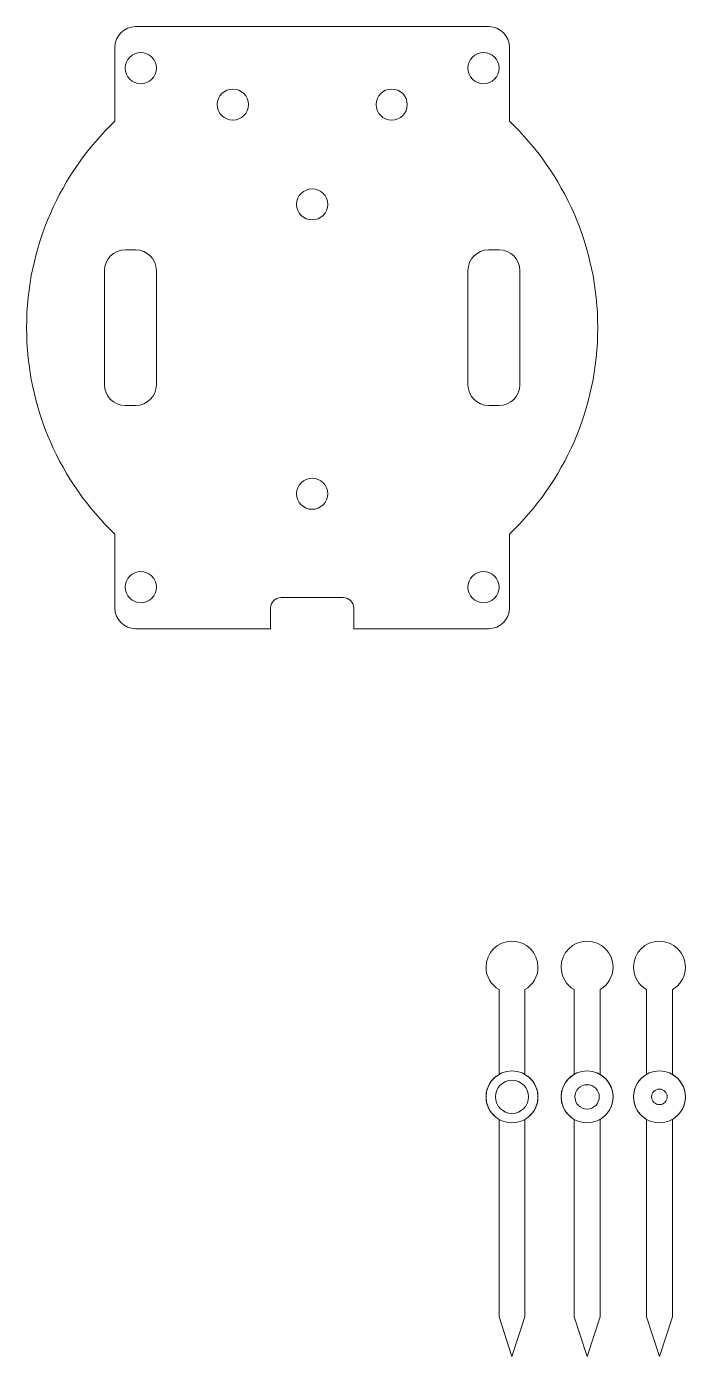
# Model space of a CAD drawing. Header units: millimetres. Extents: x -129 to 122, y -58 to 76.
# Drawn here: x -129.3 to -65.9, y -53.1 to 75 of the extents above; entities that cross this region are included whole.
import ezdxf

# ---------------------------------------------------------------- set-up
doc = ezdxf.new("R2010")
doc.units = ezdxf.units.MM
doc.header["$MEASUREMENT"] = 0
doc.layers.add('Layer 1', color=7, linetype='Continuous')

msp = doc.modelspace()

# ---------------------------------------------------------------- linework, layer by layer
at = {"layer": 'Layer 1', "lineweight": 9}
for centre in [(-118.315, 71.0213), (-85.315, 71.0213), (-109.449, 67.5026), (-94.156, 67.5026), (-101.815, 57.8983), (-101.815, 30.0213), (-118.315, 21.0213), (-85.315, 21.0213)]:
    msp.add_ellipse(centre, major_axis=(0, 1.5), ratio=1, dxfattribs=at)
for points, knots in [([(-82.815, 73.0213), (-82.815, 73.0213), (-82.815, 65.9023), (-82.815, 65.9023), (-82.815, 65.9023), (-77.5774, 60.8953), (-74.315, 53.8393), (-74.315, 46.0213), (-74.315, 46.0213), (-74.315, 38.2033), (-77.5774, 31.1473), (-82.815, 26.1403), (-82.815, 26.1403), (-82.815, 26.1403), (-82.815, 19.0213), (-82.815, 19.0213), (-82.815, 19.0213), (-82.815, 17.9213), (-83.715, 17.0213), (-84.815, 17.0213), (-84.815, 17.0213), (-84.815, 17.0213), (-97.815, 17.0213), (-97.815, 17.0213), (-97.815, 17.0213), (-97.815, 17.0213), (-97.815, 19.0213), (-97.815, 19.0213), (-97.815, 19.0213), (-97.815, 19.5713), (-98.265, 20.0213), (-98.815, 20.0213), (-98.815, 20.0213), (-98.815, 20.0213), (-104.815, 20.0213), (-104.815, 20.0213), (-104.815, 20.0213), (-105.365, 20.0213), (-105.815, 19.5713), (-105.815, 19.0213), (-105.815, 19.0213), (-105.815, 19.0213), (-105.815, 17.0213), (-105.815, 17.0213), (-105.815, 17.0213), (-105.815, 17.0213), (-118.815, 17.0213), (-118.815, 17.0213), (-118.815, 17.0213), (-119.915, 17.0213), (-120.815, 17.9213), (-120.815, 19.0213), (-120.815, 19.0213), (-120.815, 19.0213), (-120.815, 26.1403), (-120.815, 26.1403), (-120.815, 26.1403), (-126.0526, 31.1473), (-129.315, 38.2033), (-129.315, 46.0213), (-129.315, 46.0213), (-129.315, 53.8393), (-126.0526, 60.8953), (-120.815, 65.9023), (-120.815, 65.9023), (-120.815, 65.9023), (-120.815, 73.0213), (-120.815, 73.0213), (-120.815, 73.0213), (-120.815, 74.1213), (-119.915, 75.0213), (-118.815, 75.0213), (-118.815, 75.0213), (-118.815, 75.0213), (-84.815, 75.0213), (-84.815, 75.0213), (-84.815, 75.0213), (-83.715, 75.0213), (-82.815, 74.1213), (-82.815, 73.0213)], [0, 0, 0, 0, 0.04761905, 0.04761905, 0.04761905, 0.04761905, 0.0952381, 0.0952381, 0.0952381, 0.0952381, 0.14285714, 0.14285714, 0.14285714, 0.14285714, 0.19047619, 0.19047619, 0.19047619, 0.19047619, 0.23809524, 0.23809524, 0.23809524, 0.23809524, 0.28571429, 0.28571429, 0.28571429, 0.28571429, 0.33333333, 0.33333333, 0.33333333, 0.33333333, 0.38095238, 0.38095238, 0.38095238, 0.38095238, 0.42857143, 0.42857143, 0.42857143, 0.42857143, 0.47619048, 0.47619048, 0.47619048, 0.47619048, 0.52380952, 0.52380952, 0.52380952, 0.52380952, 0.57142857, 0.57142857, 0.57142857, 0.57142857, 0.61904762, 0.61904762, 0.61904762, 0.61904762, 0.66666667, 0.66666667, 0.66666667, 0.66666667, 0.71428571, 0.71428571, 0.71428571, 0.71428571, 0.76190476, 0.76190476, 0.76190476, 0.76190476, 0.80952381, 0.80952381, 0.80952381, 0.80952381, 0.85714286, 0.85714286, 0.85714286, 0.85714286, 0.9047619, 0.9047619, 0.9047619, 0.9047619, 1, 1, 1, 1]), ([(-119.815, 53.5213), (-119.815, 53.5213), (-118.815, 53.5213), (-118.815, 53.5213), (-118.815, 53.5213), (-117.715, 53.5213), (-116.815, 52.6213), (-116.815, 51.5213), (-116.815, 51.5213), (-116.815, 51.5213), (-116.815, 40.5213), (-116.815, 40.5213), (-116.815, 40.5213), (-116.815, 39.4213), (-117.715, 38.5213), (-118.815, 38.5213), (-118.815, 38.5213), (-118.815, 38.5213), (-119.815, 38.5213), (-119.815, 38.5213), (-119.815, 38.5213), (-120.915, 38.5213), (-121.815, 39.4213), (-121.815, 40.5213), (-121.815, 40.5213), (-121.815, 40.5213), (-121.815, 51.5213), (-121.815, 51.5213), (-121.815, 51.5213), (-121.815, 52.6213), (-120.915, 53.5213), (-119.815, 53.5213)], [0, 0, 0, 0, 0.11111111, 0.11111111, 0.11111111, 0.11111111, 0.22222222, 0.22222222, 0.22222222, 0.22222222, 0.33333333, 0.33333333, 0.33333333, 0.33333333, 0.44444444, 0.44444444, 0.44444444, 0.44444444, 0.55555556, 0.55555556, 0.55555556, 0.55555556, 0.66666667, 0.66666667, 0.66666667, 0.66666667, 0.77777778, 0.77777778, 0.77777778, 0.77777778, 1, 1, 1, 1]), ([(-84.815, 53.5213), (-84.815, 53.5213), (-83.815, 53.5213), (-83.815, 53.5213), (-83.815, 53.5213), (-82.715, 53.5213), (-81.815, 52.6213), (-81.815, 51.5213), (-81.815, 51.5213), (-81.815, 51.5213), (-81.815, 40.5213), (-81.815, 40.5213), (-81.815, 40.5213), (-81.815, 39.4213), (-82.715, 38.5213), (-83.815, 38.5213), (-83.815, 38.5213), (-83.815, 38.5213), (-84.815, 38.5213), (-84.815, 38.5213), (-84.815, 38.5213), (-85.915, 38.5213), (-86.815, 39.4213), (-86.815, 40.5213), (-86.815, 40.5213), (-86.815, 40.5213), (-86.815, 51.5213), (-86.815, 51.5213), (-86.815, 51.5213), (-86.815, 52.6213), (-85.915, 53.5213), (-84.815, 53.5213)], [0, 0, 0, 0, 0.11111111, 0.11111111, 0.11111111, 0.11111111, 0.22222222, 0.22222222, 0.22222222, 0.22222222, 0.33333333, 0.33333333, 0.33333333, 0.33333333, 0.44444444, 0.44444444, 0.44444444, 0.44444444, 0.55555556, 0.55555556, 0.55555556, 0.55555556, 0.66666667, 0.66666667, 0.66666667, 0.66666667, 0.77777778, 0.77777778, 0.77777778, 0.77777778, 1, 1, 1, 1])]:
    msp.add_open_spline(points, degree=3, knots=knots, dxfattribs=at)
at = {"layer": 'Layer 1', "color": 250, "lineweight": 9}
for points, knots in [([(-85.0731, -15.5753), (-85.0731, -14.1946), (-83.9538, -13.0753), (-82.5731, -13.0753), (-82.5731, -13.0753), (-81.1924, -13.0753), (-80.0731, -14.1946), (-80.0731, -15.5753), (-80.0731, -15.5753), (-80.0731, -16.5006), (-80.5759, -17.3086), (-81.3231, -17.7408), (-81.3231, -17.7408), (-81.3231, -17.7408), (-81.3231, -25.9101), (-81.3231, -25.9101), (-81.3231, -25.9101), (-80.5758, -26.3424), (-80.073, -27.1504), (-80.073, -28.0757), (-80.073, -28.0757), (-80.073, -29.001), (-80.5758, -29.809), (-81.3231, -30.2413), (-81.3231, -30.2413), (-81.3231, -30.2413), (-81.3231, -49.2743), (-81.3231, -49.2743), (-81.3231, -49.2743), (-81.3231, -49.2743), (-82.573, -53.0757), (-82.573, -53.0757), (-82.573, -53.0757), (-82.573, -53.0757), (-83.8231, -49.2743), (-83.8231, -49.2743), (-83.8231, -49.2743), (-83.8231, -49.2743), (-83.8231, -30.2412), (-83.8231, -30.2412), (-83.8231, -30.2412), (-84.5703, -29.8089), (-85.073, -29.0009), (-85.073, -28.0757), (-85.073, -28.0757), (-85.073, -27.1505), (-84.5703, -26.3425), (-83.8231, -25.9102), (-83.8231, -25.9102), (-83.8231, -25.9102), (-83.8231, -17.7408), (-83.8231, -17.7408), (-83.8231, -17.7408), (-84.5704, -17.3086), (-85.0731, -16.5006), (-85.0731, -15.5753)], [0, 0, 0, 0, 0.06666667, 0.06666667, 0.06666667, 0.06666667, 0.13333333, 0.13333333, 0.13333333, 0.13333333, 0.2, 0.2, 0.2, 0.2, 0.26666667, 0.26666667, 0.26666667, 0.26666667, 0.33333333, 0.33333333, 0.33333333, 0.33333333, 0.4, 0.4, 0.4, 0.4, 0.46666667, 0.46666667, 0.46666667, 0.46666667, 0.53333333, 0.53333333, 0.53333333, 0.53333333, 0.6, 0.6, 0.6, 0.6, 0.66666667, 0.66666667, 0.66666667, 0.66666667, 0.73333333, 0.73333333, 0.73333333, 0.73333333, 0.8, 0.8, 0.8, 0.8, 0.86666667, 0.86666667, 0.86666667, 0.86666667, 1, 1, 1, 1]), ([(-77.8412, -15.5753), (-77.8412, -14.1946), (-76.7219, -13.0753), (-75.3412, -13.0753), (-75.3412, -13.0753), (-73.9605, -13.0753), (-72.8412, -14.1946), (-72.8412, -15.5753), (-72.8412, -15.5753), (-72.8412, -16.5006), (-73.344, -17.3086), (-74.0912, -17.7408), (-74.0912, -17.7408), (-74.0912, -17.7408), (-74.0912, -25.9101), (-74.0912, -25.9101), (-74.0912, -25.9101), (-73.3439, -26.3424), (-72.8411, -27.1504), (-72.8411, -28.0757), (-72.8411, -28.0757), (-72.8411, -29.001), (-73.3439, -29.809), (-74.0912, -30.2413), (-74.0912, -30.2413), (-74.0912, -30.2413), (-74.0912, -49.2743), (-74.0912, -49.2743), (-74.0912, -49.2743), (-74.0912, -49.2743), (-75.3411, -53.0757), (-75.3411, -53.0757), (-75.3411, -53.0757), (-75.3411, -53.0757), (-76.5912, -49.2743), (-76.5912, -49.2743), (-76.5912, -49.2743), (-76.5912, -49.2743), (-76.5912, -30.2412), (-76.5912, -30.2412), (-76.5912, -30.2412), (-77.3384, -29.8089), (-77.8411, -29.0009), (-77.8411, -28.0757), (-77.8411, -28.0757), (-77.8411, -27.1505), (-77.3384, -26.3425), (-76.5912, -25.9102), (-76.5912, -25.9102), (-76.5912, -25.9102), (-76.5912, -17.7408), (-76.5912, -17.7408), (-76.5912, -17.7408), (-77.3385, -17.3086), (-77.8412, -16.5006), (-77.8412, -15.5753)], [0, 0, 0, 0, 0.06666667, 0.06666667, 0.06666667, 0.06666667, 0.13333333, 0.13333333, 0.13333333, 0.13333333, 0.2, 0.2, 0.2, 0.2, 0.26666667, 0.26666667, 0.26666667, 0.26666667, 0.33333333, 0.33333333, 0.33333333, 0.33333333, 0.4, 0.4, 0.4, 0.4, 0.46666667, 0.46666667, 0.46666667, 0.46666667, 0.53333333, 0.53333333, 0.53333333, 0.53333333, 0.6, 0.6, 0.6, 0.6, 0.66666667, 0.66666667, 0.66666667, 0.66666667, 0.73333333, 0.73333333, 0.73333333, 0.73333333, 0.8, 0.8, 0.8, 0.8, 0.86666667, 0.86666667, 0.86666667, 0.86666667, 1, 1, 1, 1]), ([(-70.8737, -15.5753), (-70.8737, -14.1946), (-69.7544, -13.0753), (-68.3737, -13.0753), (-68.3737, -13.0753), (-66.993, -13.0753), (-65.8737, -14.1946), (-65.8737, -15.5753), (-65.8737, -15.5753), (-65.8737, -16.5006), (-66.3765, -17.3086), (-67.1237, -17.7408), (-67.1237, -17.7408), (-67.1237, -17.7408), (-67.1237, -25.9101), (-67.1237, -25.9101), (-67.1237, -25.9101), (-66.3764, -26.3424), (-65.8736, -27.1504), (-65.8736, -28.0757), (-65.8736, -28.0757), (-65.8736, -29.001), (-66.3764, -29.809), (-67.1237, -30.2413), (-67.1237, -30.2413), (-67.1237, -30.2413), (-67.1237, -49.2743), (-67.1237, -49.2743), (-67.1237, -49.2743), (-67.1237, -49.2743), (-68.3736, -53.0757), (-68.3736, -53.0757), (-68.3736, -53.0757), (-68.3736, -53.0757), (-69.6237, -49.2743), (-69.6237, -49.2743), (-69.6237, -49.2743), (-69.6237, -49.2743), (-69.6237, -30.2412), (-69.6237, -30.2412), (-69.6237, -30.2412), (-70.3709, -29.8089), (-70.8736, -29.0009), (-70.8736, -28.0757), (-70.8736, -28.0757), (-70.8736, -27.1505), (-70.3709, -26.3425), (-69.6237, -25.9102), (-69.6237, -25.9102), (-69.6237, -25.9102), (-69.6237, -17.7408), (-69.6237, -17.7408), (-69.6237, -17.7408), (-70.371, -17.3086), (-70.8737, -16.5006), (-70.8737, -15.5753)], [0, 0, 0, 0, 0.06666667, 0.06666667, 0.06666667, 0.06666667, 0.13333333, 0.13333333, 0.13333333, 0.13333333, 0.2, 0.2, 0.2, 0.2, 0.26666667, 0.26666667, 0.26666667, 0.26666667, 0.33333333, 0.33333333, 0.33333333, 0.33333333, 0.4, 0.4, 0.4, 0.4, 0.46666667, 0.46666667, 0.46666667, 0.46666667, 0.53333333, 0.53333333, 0.53333333, 0.53333333, 0.6, 0.6, 0.6, 0.6, 0.66666667, 0.66666667, 0.66666667, 0.66666667, 0.73333333, 0.73333333, 0.73333333, 0.73333333, 0.8, 0.8, 0.8, 0.8, 0.86666667, 0.86666667, 0.86666667, 0.86666667, 1, 1, 1, 1]), ([(-85.073, -28.0757), (-85.073, -26.695), (-83.9537, -25.5757), (-82.573, -25.5757), (-82.573, -25.5757), (-81.1923, -25.5757), (-80.073, -26.695), (-80.073, -28.0757), (-80.073, -28.0757), (-80.073, -29.4564), (-81.1923, -30.5757), (-82.573, -30.5757), (-82.573, -30.5757), (-83.9537, -30.5757), (-85.073, -29.4564), (-85.073, -28.0757)], [0, 0, 0, 0, 0.2, 0.2, 0.2, 0.2, 0.4, 0.4, 0.4, 0.4, 0.6, 0.6, 0.6, 0.6, 1, 1, 1, 1]), ([(-77.8411, -28.0757), (-77.8411, -26.695), (-76.7218, -25.5757), (-75.3411, -25.5757), (-75.3411, -25.5757), (-73.9604, -25.5757), (-72.8411, -26.695), (-72.8411, -28.0757), (-72.8411, -28.0757), (-72.8411, -29.4564), (-73.9604, -30.5757), (-75.3411, -30.5757), (-75.3411, -30.5757), (-76.7218, -30.5757), (-77.8411, -29.4564), (-77.8411, -28.0757)], [0, 0, 0, 0, 0.2, 0.2, 0.2, 0.2, 0.4, 0.4, 0.4, 0.4, 0.6, 0.6, 0.6, 0.6, 1, 1, 1, 1]), ([(-70.8736, -28.0757), (-70.8736, -26.695), (-69.7543, -25.5757), (-68.3736, -25.5757), (-68.3736, -25.5757), (-66.9929, -25.5757), (-65.8736, -26.695), (-65.8736, -28.0757), (-65.8736, -28.0757), (-65.8736, -29.4564), (-66.9929, -30.5757), (-68.3736, -30.5757), (-68.3736, -30.5757), (-69.7543, -30.5757), (-70.8736, -29.4564), (-70.8736, -28.0757)], [0, 0, 0, 0, 0.2, 0.2, 0.2, 0.2, 0.4, 0.4, 0.4, 0.4, 0.6, 0.6, 0.6, 0.6, 1, 1, 1, 1]), ([(-84.173, -28.0757), (-84.173, -27.1921), (-83.4567, -26.4757), (-82.573, -26.4757), (-82.573, -26.4757), (-81.6893, -26.4757), (-80.973, -27.1921), (-80.973, -28.0757), (-80.973, -28.0757), (-80.973, -28.9593), (-81.6893, -29.6757), (-82.573, -29.6757), (-82.573, -29.6757), (-83.4567, -29.6757), (-84.173, -28.9593), (-84.173, -28.0757)], [0, 0, 0, 0, 0.2, 0.2, 0.2, 0.2, 0.4, 0.4, 0.4, 0.4, 0.6, 0.6, 0.6, 0.6, 1, 1, 1, 1]), ([(-76.5161, -28.0757), (-76.5161, -27.4268), (-75.99, -26.9007), (-75.3411, -26.9007), (-75.3411, -26.9007), (-74.6922, -26.9007), (-74.1661, -27.4268), (-74.1661, -28.0757), (-74.1661, -28.0757), (-74.1661, -28.7246), (-74.6922, -29.2507), (-75.3411, -29.2507), (-75.3411, -29.2507), (-75.99, -29.2507), (-76.5161, -28.7246), (-76.5161, -28.0757)], [0, 0, 0, 0, 0.2, 0.2, 0.2, 0.2, 0.4, 0.4, 0.4, 0.4, 0.6, 0.6, 0.6, 0.6, 1, 1, 1, 1]), ([(-69.1236, -28.0757), (-69.1236, -27.6615), (-68.7878, -27.3257), (-68.3736, -27.3257), (-68.3736, -27.3257), (-67.9594, -27.3257), (-67.6236, -27.6615), (-67.6236, -28.0757), (-67.6236, -28.0757), (-67.6236, -28.4899), (-67.9594, -28.8257), (-68.3736, -28.8257), (-68.3736, -28.8257), (-68.7878, -28.8257), (-69.1236, -28.4899), (-69.1236, -28.0757)], [0, 0, 0, 0, 0.2, 0.2, 0.2, 0.2, 0.4, 0.4, 0.4, 0.4, 0.6, 0.6, 0.6, 0.6, 1, 1, 1, 1])]:
    msp.add_open_spline(points, degree=3, knots=knots, dxfattribs=at)

doc.saveas('drawing.dxf')
